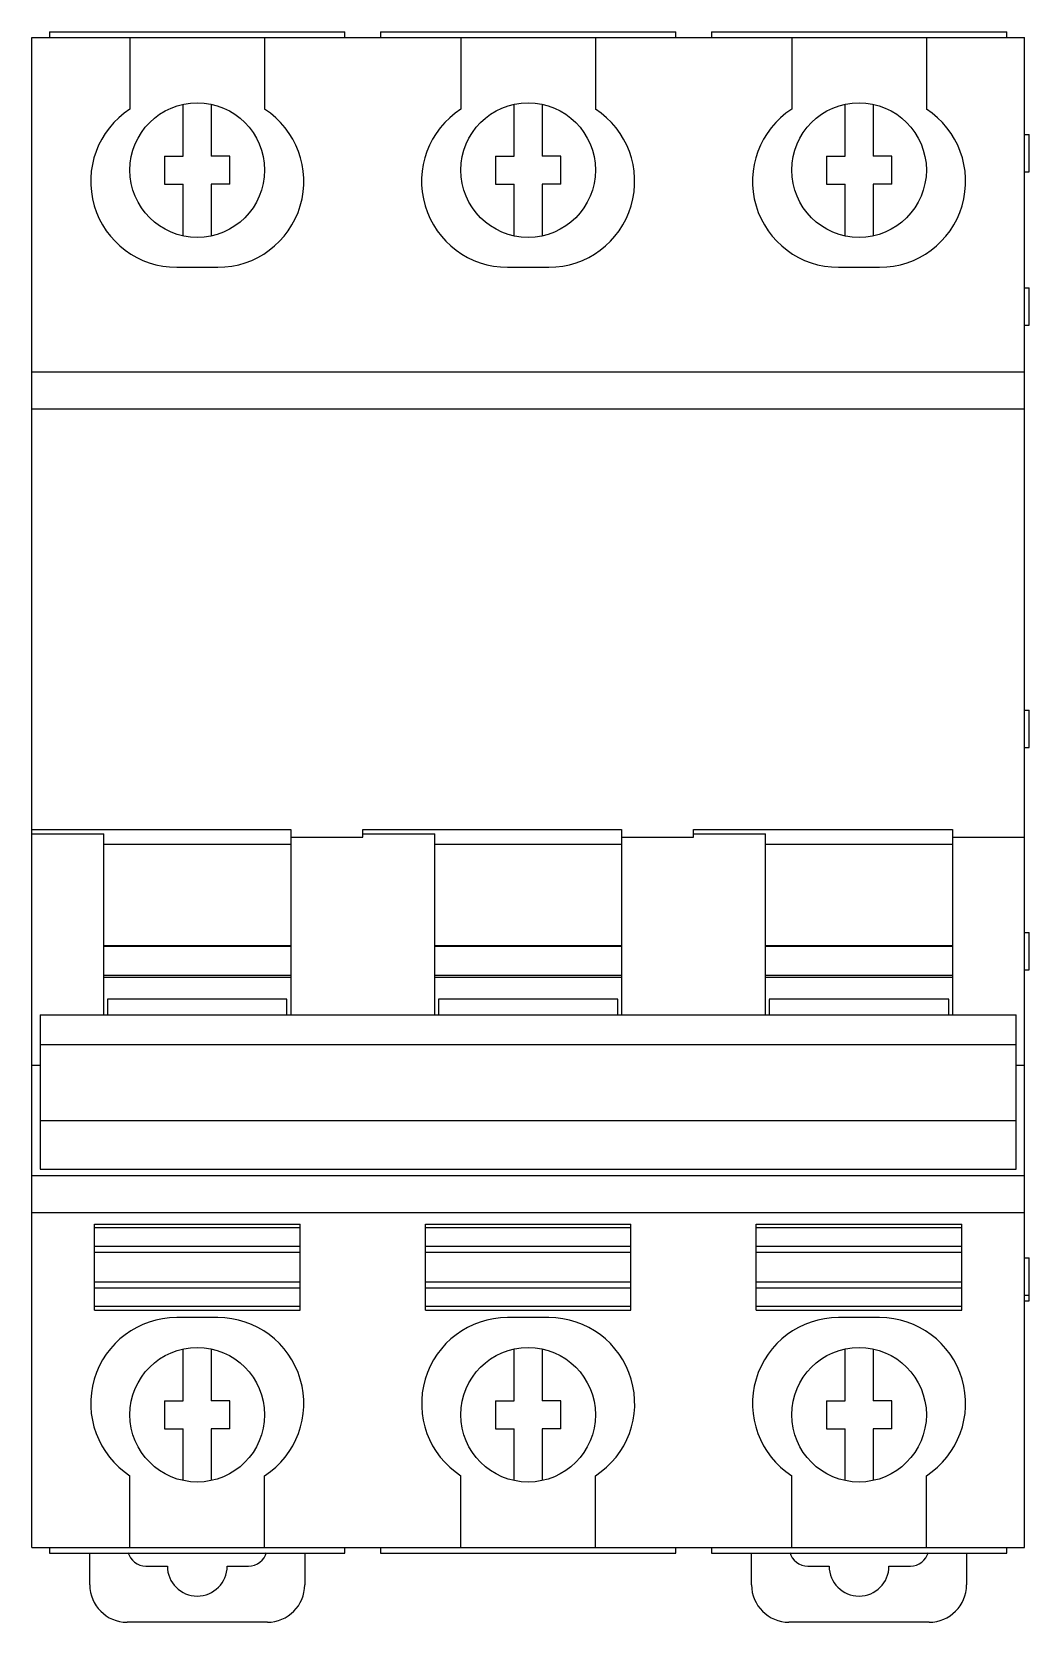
# Model space of a CAD drawing. Header units: millimetres. Extents: x 9.6 to 63, y 7.2 to 92.3.
import ezdxf

# ---------------------------------------------------------------- set-up
doc = ezdxf.new("R2010")
doc.units = ezdxf.units.MM
doc.header["$LTSCALE"] = 6.521023
doc.layers.get('0').update_dxf_attribs({"linetype": 'CONTINUOUS'})

msp = doc.modelspace()

# ---------------------------------------------------------------- linework, layer by layer
at = {"color": 7, "linetype": 'CONTINUOUS'}
for p, q in [((9.61, 11.163), (9.61, 91.963)), ((9.61, 91.963), (62.71, 91.963)), ((10.56, 92.263), (10.56, 91.963)), ((10.56, 92.263), (26.36, 92.263)), ((14.861, 91.963), (14.861, 88.125)), ((22.06, 91.963), (22.06, 88.125)), ((26.36, 91.963), (26.36, 92.263)), ((28.26, 92.263), (28.26, 91.963)), ((28.26, 92.263), (44.06, 92.263)), ((32.561, 91.963), (32.561, 88.125)), ((39.76, 91.963), (39.76, 88.125)), ((44.06, 91.963), (44.06, 92.263)), ((45.96, 92.263), (45.96, 91.963)), ((45.96, 92.263), (61.76, 92.263)), ((50.26, 91.963), (50.26, 88.125)), ((57.46, 91.963), (57.46, 88.125)), ((61.76, 91.963), (61.76, 92.263)), ((62.71, 11.163), (62.71, 91.963)), ((17.71, 85.613), (17.71, 88.384)), ((19.21, 88.384), (19.21, 85.613)), ((35.41, 85.613), (35.41, 88.384)), ((36.91, 88.384), (36.91, 85.613)), ((53.11, 85.613), (53.11, 88.384)), ((54.61, 88.384), (54.61, 85.613)), ((62.71, 86.763), (62.96, 86.763)), ((62.96, 84.763), (62.96, 86.763)), ((16.71, 85.613), (16.71, 84.113)), ((16.71, 85.613), (17.71, 85.613)), ((20.21, 85.613), (19.21, 85.613)), ((20.21, 84.113), (20.21, 85.613)), ((34.41, 85.613), (34.41, 84.113)), ((34.41, 85.613), (35.41, 85.613)), ((37.91, 85.613), (36.91, 85.613)), ((37.91, 84.113), (37.91, 85.613)), ((52.11, 85.613), (52.11, 84.113)), ((52.11, 85.613), (53.11, 85.613)), ((55.61, 85.613), (54.61, 85.613)), ((55.61, 84.113), (55.61, 85.613)), ((62.71, 84.763), (62.96, 84.763)), ((16.71, 84.113), (17.71, 84.113)), ((17.71, 81.342), (17.71, 84.113)), ((19.21, 84.113), (19.21, 81.342)), ((20.21, 84.113), (19.21, 84.113)), ((34.41, 84.113), (35.41, 84.113)), ((35.41, 81.342), (35.41, 84.113)), ((36.91, 84.113), (36.91, 81.342)), ((37.91, 84.113), (36.91, 84.113)), ((52.11, 84.113), (53.11, 84.113)), ((53.11, 81.342), (53.11, 84.113)), ((54.61, 84.113), (54.61, 81.342)), ((55.61, 84.113), (54.61, 84.113)), ((17.362, 79.663), (19.561, 79.663)), ((35.062, 79.663), (37.261, 79.663)), ((52.76, 79.663), (54.959, 79.663)), ((62.71, 78.563), (62.96, 78.563)), ((62.96, 76.563), (62.96, 78.563)), ((62.71, 76.563), (62.96, 76.563)), ((9.61, 74.063), (62.71, 74.063)), ((62.71, 72.063), (9.61, 72.063)), ((62.71, 55.963), (62.96, 55.963)), ((62.96, 53.963), (62.96, 55.963)), ((62.71, 53.963), (62.96, 53.963)), ((9.61, 49.588), (23.46, 49.588)), ((23.46, 49.588), (23.46, 39.665)), ((27.31, 49.17), (27.31, 49.588)), ((27.31, 49.588), (41.16, 49.588)), ((41.16, 49.588), (41.16, 39.665)), ((45.01, 49.588), (58.86, 49.588)), ((45.01, 49.17), (45.01, 49.588)), ((58.86, 49.588), (58.86, 39.665)), ((9.61, 49.344), (13.46, 49.344)), ((13.46, 39.665), (13.46, 49.344)), ((13.46, 48.787), (23.46, 48.787)), ((23.46, 49.17), (27.31, 49.17)), ((27.31, 49.344), (31.16, 49.344)), ((31.16, 39.665), (31.16, 49.344)), ((31.16, 48.787), (41.16, 48.787)), ((41.16, 49.17), (45.01, 49.17)), ((45.01, 49.344), (48.86, 49.344)), ((48.86, 39.665), (48.86, 49.344)), ((48.86, 48.787), (58.86, 48.787)), ((58.86, 49.17), (62.71, 49.17)), ((62.71, 44.063), (62.96, 44.063)), ((62.96, 42.063), (62.96, 44.063)), ((23.46, 43.355), (13.46, 43.355)), ((13.46, 43.339), (23.46, 43.339)), ((41.16, 43.355), (31.16, 43.355)), ((31.16, 43.339), (41.16, 43.339)), ((58.86, 43.355), (48.86, 43.355)), ((48.86, 43.339), (58.86, 43.339)), ((23.46, 41.76), (13.46, 41.76)), ((41.16, 41.76), (31.16, 41.76)), ((58.86, 41.76), (48.86, 41.76)), ((62.71, 42.063), (62.96, 42.063)), ((13.46, 41.685), (23.46, 41.685)), ((31.16, 41.685), (41.16, 41.685)), ((48.86, 41.685), (58.86, 41.685)), ((23.26, 40.495), (13.66, 40.495)), ((13.66, 40.492), (13.66, 39.665)), ((23.26, 39.665), (23.26, 40.492)), ((40.96, 40.495), (31.36, 40.495)), ((31.36, 40.492), (31.36, 39.665)), ((40.96, 39.665), (40.96, 40.492)), ((58.66, 40.495), (49.06, 40.495)), ((49.06, 40.491), (49.06, 39.665)), ((58.66, 39.665), (58.66, 40.492)), ((10.06, 39.665), (10.06, 31.412)), ((10.06, 39.665), (62.26, 39.665)), ((62.26, 31.412), (62.26, 39.665)), ((10.06, 38.074), (62.26, 38.074)), ((10.06, 36.957), (9.61, 36.957)), ((62.71, 36.957), (62.26, 36.957)), ((62.26, 33.992), (10.06, 33.992)), ((9.61, 31.063), (62.71, 31.063)), ((10.06, 31.412), (62.26, 31.412)), ((62.71, 29.063), (9.61, 29.063)), ((12.96, 23.863), (12.96, 28.463)), ((12.96, 28.463), (23.96, 28.463)), ((23.96, 28.263), (12.96, 28.263)), ((23.96, 23.863), (23.96, 28.463)), ((30.66, 28.463), (41.66, 28.463)), ((30.66, 23.863), (30.66, 28.463)), ((41.66, 28.263), (30.66, 28.263)), ((41.66, 23.863), (41.66, 28.463)), ((48.36, 28.463), (59.36, 28.463)), ((48.36, 23.863), (48.36, 28.463)), ((59.36, 28.263), (48.36, 28.263)), ((59.36, 23.863), (59.36, 28.463)), ((23.96, 27.263), (12.96, 27.263)), ((41.66, 27.263), (30.66, 27.263)), ((59.36, 27.263), (48.36, 27.263)), ((12.96, 26.963), (23.96, 26.963)), ((30.66, 26.963), (41.66, 26.963)), ((48.36, 26.963), (59.36, 26.963)), ((62.71, 26.663), (62.96, 26.663)), ((62.96, 24.363), (62.96, 26.663)), ((23.96, 25.363), (12.96, 25.363)), ((12.96, 25.063), (23.96, 25.063)), ((41.66, 25.363), (30.66, 25.363)), ((30.66, 25.063), (41.66, 25.063)), ((59.36, 25.363), (48.36, 25.363)), ((48.36, 25.063), (59.36, 25.063)), ((23.96, 24.063), (12.96, 24.063)), ((12.96, 23.863), (23.96, 23.863)), ((41.66, 24.063), (30.66, 24.063)), ((30.66, 23.863), (41.66, 23.863)), ((59.36, 24.063), (48.36, 24.063)), ((48.36, 23.863), (59.36, 23.863)), ((62.71, 24.663), (62.96, 24.663)), ((62.71, 24.363), (62.96, 24.363)), ((19.559, 23.463), (17.36, 23.463)), ((37.259, 23.463), (35.06, 23.463)), ((54.961, 23.463), (52.762, 23.463)), ((17.71, 19.013), (17.71, 21.784)), ((19.21, 21.784), (19.21, 19.013)), ((35.41, 19.013), (35.41, 21.784)), ((36.91, 21.784), (36.91, 19.013)), ((53.11, 19.013), (53.11, 21.784)), ((54.61, 21.784), (54.61, 19.013)), ((16.71, 19.013), (17.71, 19.013)), ((16.71, 19.013), (16.71, 17.513)), ((20.21, 19.013), (19.21, 19.013)), ((20.21, 17.513), (20.21, 19.013)), ((34.41, 19.013), (35.41, 19.013)), ((34.41, 19.013), (34.41, 17.513)), ((37.91, 19.013), (36.91, 19.013)), ((37.91, 17.513), (37.91, 19.013)), ((52.11, 19.013), (53.11, 19.013)), ((52.11, 19.013), (52.11, 17.513)), ((55.61, 19.013), (54.61, 19.013)), ((55.61, 17.513), (55.61, 19.013)), ((16.71, 17.513), (17.71, 17.513)), ((17.71, 14.742), (17.71, 17.513)), ((20.21, 17.513), (19.21, 17.513)), ((19.21, 17.513), (19.21, 14.742)), ((34.41, 17.513), (35.41, 17.513)), ((35.41, 14.742), (35.41, 17.513)), ((37.91, 17.513), (36.91, 17.513)), ((36.91, 17.513), (36.91, 14.742)), ((52.11, 17.513), (53.11, 17.513)), ((53.11, 14.742), (53.11, 17.513)), ((55.61, 17.513), (54.61, 17.513)), ((54.61, 17.513), (54.61, 14.742)), ((14.86, 11.163), (14.86, 15.002)), ((22.06, 11.163), (22.06, 15.002)), ((32.56, 11.163), (32.56, 15.002)), ((39.76, 11.163), (39.76, 15.002)), ((50.261, 11.163), (50.261, 15.002)), ((57.46, 11.163), (57.46, 15.002)), ((9.61, 11.163), (62.71, 11.163)), ((10.56, 11.163), (10.56, 10.863)), ((26.36, 10.863), (26.36, 11.163)), ((28.26, 11.163), (28.26, 10.863)), ((44.06, 10.863), (44.06, 11.163)), ((45.96, 11.163), (45.96, 10.863)), ((61.76, 10.863), (61.76, 11.163)), ((10.56, 10.863), (26.36, 10.863)), ((12.71, 9.163), (12.71, 10.863)), ((24.21, 10.863), (24.21, 9.163)), ((28.26, 10.863), (44.06, 10.863)), ((45.96, 10.863), (61.76, 10.863)), ((48.11, 9.163), (48.11, 10.863)), ((59.61, 10.863), (59.61, 9.163)), ((15.717, 10.163), (16.86, 10.163)), ((20.06, 10.163), (21.204, 10.163)), ((51.117, 10.163), (52.26, 10.163)), ((55.46, 10.163), (56.604, 10.163)), ((22.21, 7.163), (14.71, 7.163)), ((57.61, 7.163), (50.11, 7.163))]:
    msp.add_line(p, q, dxfattribs=at)
for centre in [(18.46, 84.863), (36.16, 84.863), (53.86, 84.863), (18.46, 18.263), (36.16, 18.263), (53.86, 18.263)]:
    msp.add_circle(centre, 3.6, dxfattribs=at)
for centre, radius, start, end in [((17.36, 84.263), 4.6, 122.9187, 270.01883), ((19.56, 84.263), 4.6, 270.01232, 57.07841), ((35.06, 84.263), 4.6, 122.9187, 270.01883), ((37.26, 84.263), 4.6, 270.01232, 57.07841), ((52.761, 84.263), 4.6, 122.92159, 269.98768), ((54.961, 84.263), 4.6, 269.98117, 57.0813), ((17.361, 18.863), 4.6, 90.01232, 237.07841), ((19.561, 18.863), 4.6, 302.9187, 90.01883), ((35.061, 18.863), 4.6, 90.01232, 237.07841), ((37.261, 18.863), 4.6, 302.9187, 90.01883), ((52.76, 18.863), 4.6, 89.98117, 237.0813), ((54.96, 18.863), 4.6, 302.92159, 89.98768), ((15.717, 11.163), 1, 195.39716, 270), ((21.204, 11.163), 1, 270, 344.60181), ((51.117, 11.163), 1, 195.39716, 270), ((56.604, 11.163), 1, 270, 344.60181), ((18.46, 10.163), 1.6, 180, 360), ((53.86, 10.163), 1.6, 180, 360), ((14.71, 9.163), 2, 180, 270), ((22.21, 9.163), 2, 270, 360), ((50.11, 9.163), 2, 180, 270), ((57.61, 9.163), 2, 270, 360)]:
    msp.add_arc(centre, radius, start, end, dxfattribs=at)

doc.saveas('drawing.dxf')
